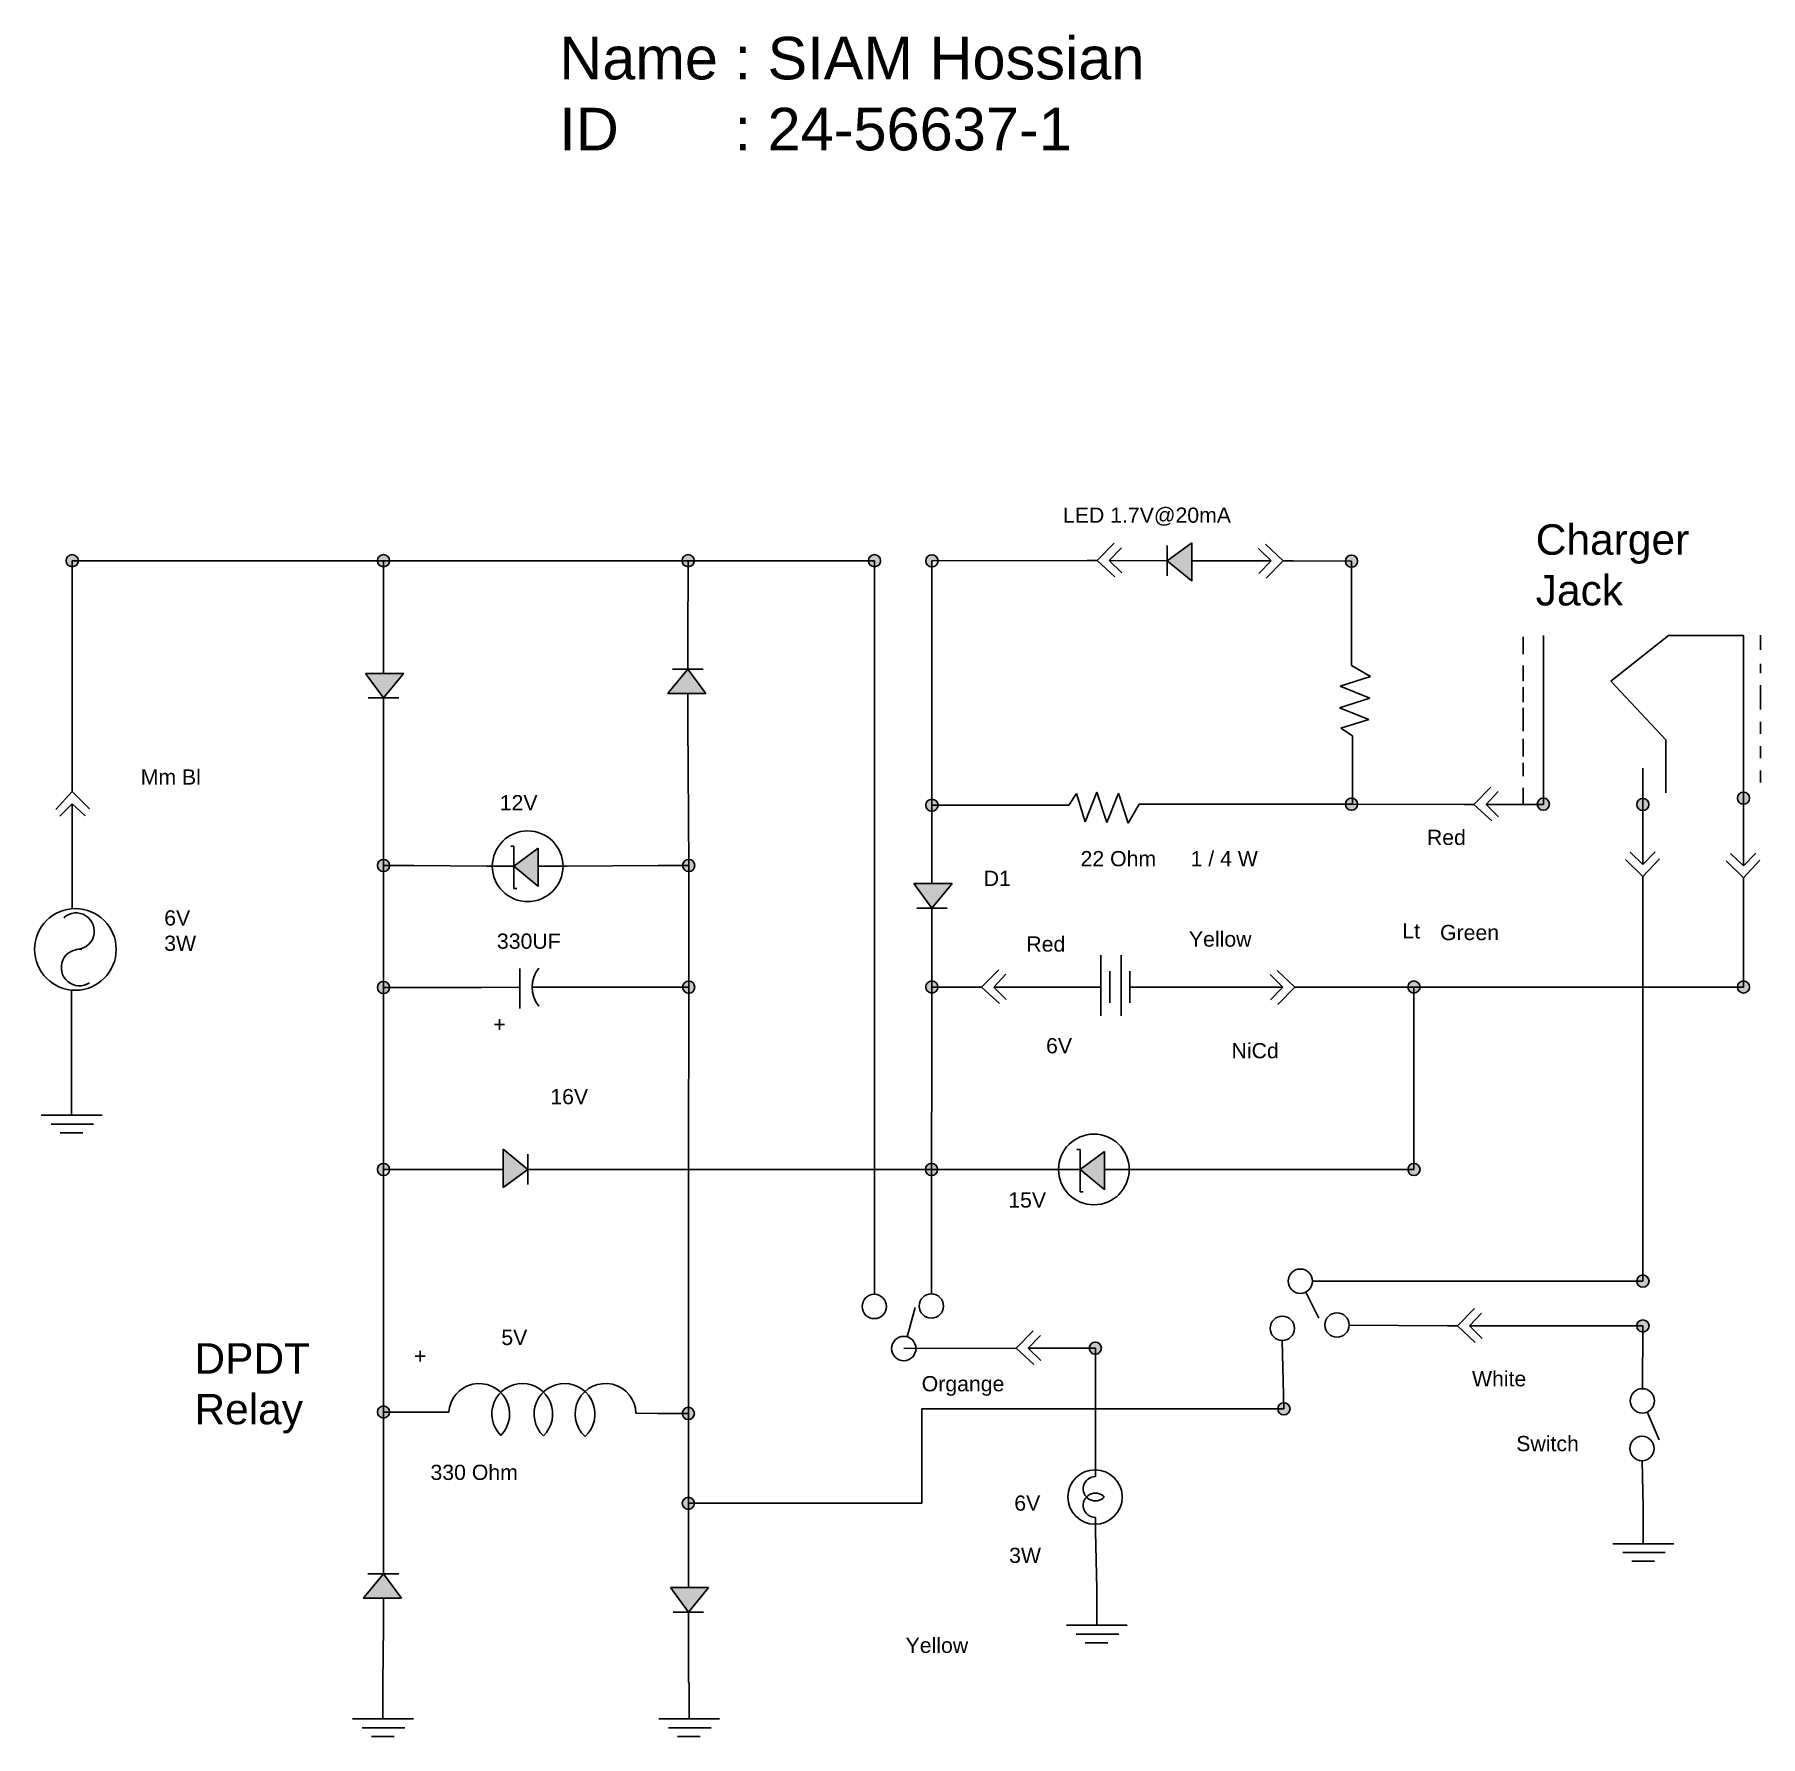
# Model space of a CAD drawing. Header units: millimetres. Extents: x 3343 to 3626, y 1847 to 2127.
import ezdxf

# ---------------------------------------------------------------- set-up
doc = ezdxf.new("R2010")
doc.units = ezdxf.units.MM
doc.styles.get("Standard").update_dxf_attribs({"font": 'Arial.ttf'})

msp = doc.modelspace()

# ---------------------------------------------------------------- hatches: boundary and pattern name
h = msp.add_hatch(color=250)
h.dxf.hatch_style = 1
h.paths.add_polyline_path([(3532.76, 2040.05), (3532.76, 2043.01), (3528.73, 2040.05), (3532.76, 2036.72)])
h = msp.add_hatch(color=250)
h.dxf.hatch_style = 1
h.paths.add_polyline_path([(3347.75, 2040.06, 0.414214), (3348.75, 2039.06), (3348.75, 2040.06), (3349.75, 2040.06, 1)])
h.paths.add_polyline_path([(3349.75, 2040.06), (3348.75, 2040.06), (3348.75, 2039.06, 0.414214)], flags=0)
h.paths.add_polyline_path([(3398.91, 2040.06), (3399.91, 2040.06), (3400.91, 2040.06, 1)])
h.paths.add_polyline_path([(3400.91, 2040.06), (3399.91, 2040.06), (3399.91, 2039.06, 0.414214)])
h.paths.add_polyline_path([(3399.91, 2040.06), (3398.91, 2040.06, 0.414214), (3399.91, 2039.06)])
h.paths.add_polyline_path([(3448.98, 2040.06), (3449.98, 2040.06), (3450.98, 2040.06, 1)])
h.paths.add_polyline_path([(3450.98, 2040.06), (3449.98, 2040.06), (3449.97, 2039.06, 0.415092)])
h.paths.add_polyline_path([(3449.98, 2040.06), (3448.98, 2040.06, 0.413336), (3449.97, 2039.06)])
h.paths.add_polyline_path([(3481.62, 2040.06, 1), (3479.62, 2040.06), (3480.62, 2040.06), (3480.62, 2039.06, 0.414214)])
h.paths.add_polyline_path([(3480.62, 2040.06), (3479.62, 2040.06, 0.414214), (3480.62, 2039.06)], flags=17)
h.paths.add_polyline_path([(3489.06, 2040.05, 0.414214), (3490.06, 2039.05), (3490.06, 2040.05), (3491.06, 2040.05, 0.999068)])
h.paths.add_polyline_path([(3451.08, 1989.95, 0.415997), (3450.07, 1990.95), (3450.08, 1989.95), (3450.08, 1988.95, 0.414214)])
h.paths.add_polyline_path([(3450.07, 1990.95, 0.412432), (3449.08, 1989.95), (3450.08, 1989.95)])
h.paths.add_polyline_path([(3450.08, 1989.95), (3449.08, 1989.95, 0.414214), (3450.08, 1988.95)])
h.paths.add_polyline_path([(3399.91, 1990.95), (3399.91, 1989.95), (3400.91, 1989.95, 0.414214)])
h.paths.add_polyline_path([(3399.91, 1990.95, 0.414214), (3398.91, 1989.95, 0.414214), (3399.91, 1988.95), (3399.91, 1989.95)])
h.paths.add_polyline_path([(3400.91, 1989.95), (3399.91, 1989.95), (3399.91, 1988.95, 0.414214)])
h.paths.add_polyline_path([(3399.91, 1970.9), (3399.91, 1969.92), (3400.91, 1969.92, 0.406952)])
h.paths.add_polyline_path([(3400.91, 1969.9, 0.006214), (3400.91, 1969.92), (3399.91, 1969.92), (3399.91, 1969.9), (3399.91, 1968.9, 0.414214)])
h.paths.add_polyline_path([(3399.91, 1969.9), (3399.91, 1970.9, 0.414214), (3398.91, 1969.9, 0.414214), (3399.91, 1968.9)])
h.paths.add_polyline_path([(3450.08, 1970.96), (3450.08, 1969.81), (3450.08, 1968.96, 0.414438), (3451.08, 1969.96, 0.414214)])
h.paths.add_polyline_path([(3450.08, 1970.96, 0.414214), (3449.08, 1969.96), (3450.08, 1969.96)])
h.paths.add_polyline_path([(3450.08, 1969.81), (3450.08, 1969.96), (3449.08, 1969.96, 0.413989), (3450.08, 1968.96)])
h.paths.add_polyline_path([(3399.91, 1941.01), (3399.91, 1940.01), (3400.91, 1940.01, 0.414129)])
h.paths.add_polyline_path([(3399.91, 1941.01, 0.414214), (3398.91, 1940.01, 0.414214), (3399.91, 1939.01), (3399.91, 1940.01)])
h.paths.add_polyline_path([(3399.91, 1901.14), (3399.91, 1900.12), (3400.91, 1900.12, 0.006417), (3400.91, 1900.14, 0.414214)])
h.paths.add_polyline_path([(3399.91, 1900.12), (3399.91, 1901.14, 0.414214), (3398.91, 1900.14, 0.414214), (3399.91, 1899.14)])
h.paths.add_polyline_path([(3400.91, 1900.12), (3399.91, 1900.12), (3399.91, 1899.14, 0.406716)])
h.paths.add_polyline_path([(3451.02, 1899.91, 0.413949), (3450.02, 1900.91), (3450.02, 1899.91), (3450.02, 1898.91, 0.414214)])
h.paths.add_polyline_path([(3450.02, 1900.91, 0.414478), (3449.02, 1899.91), (3450.02, 1899.91)])
h.paths.add_polyline_path([(3450.02, 1899.91), (3449.02, 1899.91, 0.414214), (3450.02, 1898.91)])
h.paths.add_polyline_path([(3451.02, 1885.13), (3450.02, 1885.13), (3450.02, 1884.13, 0.414214)])
h.paths.add_polyline_path([(3450.02, 1886.13), (3450.02, 1885.13), (3451.02, 1885.13, 0.414214)])
h.paths.add_polyline_path([(3450.02, 1886.13, 0.414214), (3449.02, 1885.13, 0.414214), (3450.02, 1884.13)])
h.paths.add_polyline_path([(3548.92, 1900.67, 0.421315), (3547.9, 1901.67), (3547.92, 1900.67), (3546.98, 1900.67), (3546.92, 1900.67, 1)])
h.paths.add_polyline_path([(3547.9, 1901.67, 0.407148), (3546.92, 1900.67), (3546.98, 1900.67), (3547.92, 1900.67)], flags=17)
h.paths.add_polyline_path([(3515.92, 1910.64), (3516.89, 1910.64), (3516.92, 1910.64), (3516.92, 1909.64, 0.414214), (3517.92, 1910.64, 1)])
h.paths.add_polyline_path([(3516.92, 1910.64), (3516.89, 1910.64), (3515.92, 1910.64, 0.414214), (3516.92, 1909.64)], flags=17)
h.paths.add_polyline_path([(3491, 1940.01), (3490, 1940.01), (3490, 1939.01, 0.414506)])
h.paths.add_polyline_path([(3490, 1941.01), (3490, 1940.01), (3491, 1940.01, 0.413921)])
h.paths.add_polyline_path([(3490, 1941.01, 0.41467), (3489, 1940.01), (3490, 1940.01)])
h.paths.add_polyline_path([(3570.29, 1940, 0.414214), (3569.29, 1941), (3569.29, 1940), (3568.29, 1940, 1)])
h.paths.add_polyline_path([(3569.29, 1941, 0.414214), (3568.29, 1940), (3569.29, 1940)], flags=17)
h.paths.add_polyline_path([(3607.93, 1914.28, 1), (3605.93, 1914.28), (3606.93, 1914.28), (3606.93, 1913.28, 0.416562)])
h.paths.add_polyline_path([(3606.93, 1914.28), (3605.93, 1914.28, 0.411869), (3606.93, 1913.28)], flags=17)
h.paths.add_polyline_path([(3607.93, 1921.66, 0.411869), (3606.93, 1922.66), (3606.93, 1921.66), (3605.93, 1921.66, 1)])
h.paths.add_polyline_path([(3606.93, 1922.66, 0.416562), (3605.93, 1921.66), (3606.93, 1921.66)])
h.paths.add_polyline_path([(3624.45, 1969.99, 0.414214), (3623.45, 1970.99), (3623.45, 1969.99), (3622.45, 1969.99, 1)])
h.paths.add_polyline_path([(3623.45, 1970.99, 0.414214), (3622.45, 1969.99), (3623.45, 1969.99)], flags=17)
h.paths.add_polyline_path([(3570.29, 1969.99), (3569.29, 1969.99), (3569.29, 1968.99, 0.414214)])
h.paths.add_polyline_path([(3569.29, 1969.99), (3568.29, 1969.99, 0.414214), (3569.29, 1968.99)])
h.paths.add_polyline_path([(3568.29, 1969.99), (3570.29, 1969.99, 1)])
h.paths.add_polyline_path([(3606.92, 2001), (3606.92, 2000), (3606.92, 1999, 0.414214), (3607.92, 2000, 0.414214)])
h.paths.add_polyline_path([(3606.92, 2001, 0.414214), (3605.92, 2000, 0.414214), (3606.92, 1999), (3606.92, 2000)])
h.paths.add_polyline_path([(3624.45, 2001.03, 0.414214), (3623.45, 2002.03), (3623.45, 2000.03, 0.414214)])
h.paths.add_polyline_path([(3623.45, 2002.03, 0.414214), (3622.45, 2001.03, 0.414214), (3623.45, 2000.03)])
h.paths.add_polyline_path([(3591.56, 2000.03, 0.414214), (3590.56, 2001.03), (3590.56, 2000), (3589.56, 2000, 0.986991)])
h.paths.add_polyline_path([(3559.17, 2001.01), (3559.17, 2000.03), (3560.02, 2000.02, 0.372059)])
h.paths.add_polyline_path([(3559.17, 2001.01, 0.458032), (3558.02, 2000.03), (3559.17, 2000.03)])
h.paths.add_polyline_path([(3560.02, 2000.02), (3559.17, 2000.03), (3558.02, 2000.03, 0.99939)])
h.paths.add_polyline_path([(3560.02, 2039.98, 0.996332), (3558.02, 2039.98), (3559.02, 2039.98), (3559.02, 2039.98), (3559.02, 2038.98, 0.414214)])
h.paths.add_polyline_path([(3559.02, 2039.98), (3559.02, 2039.98), (3558.02, 2039.98, 0.416368), (3559.02, 2038.98)])
h = msp.add_hatch(color=250)
h.dxf.hatch_style = 1
h.paths.add_polyline_path([(3590.56, 2001.03, 0.414214), (3589.56, 2000.03, 0.006547), (3589.56, 2000), (3590.56, 2000)])
h.paths.add_polyline_path([(3349.75, 2040.06), (3348.75, 2040.06), (3348.75, 2039.06, 0.414214)])
h = msp.add_hatch(color=250)
h.dxf.hatch_style = 1
h.paths.add_polyline_path([(3449.94, 2022.25), (3446.61, 2018.22), (3449.94, 2018.22), (3452.9, 2018.22)])
h.paths.add_polyline_path([(3403.24, 2021.53), (3399.91, 2021.53), (3396.95, 2021.53), (3399.91, 2017.5)])
h.paths.add_polyline_path([(3423.63, 1940.01), (3419.6, 1943.34), (3419.6, 1940.01), (3419.6, 1937.05)])
h.paths.add_polyline_path([(3425.36, 1989.84), (3425.36, 1992.8), (3421.33, 1989.84), (3425.36, 1986.51)])
h.paths.add_polyline_path([(3518.43, 1940), (3518.43, 1942.96), (3514.4, 1940), (3518.43, 1936.67)])
h.paths.add_polyline_path([(3453.34, 1871.29), (3450.02, 1871.29), (3447.06, 1871.29), (3450.02, 1867.26)])
h.paths.add_polyline_path([(3399.91, 1873.56), (3396.59, 1869.53), (3399.91, 1869.53), (3402.87, 1869.53)])
h.paths.add_polyline_path([(3493.39, 1986.98), (3490.06, 1986.98), (3487.1, 1986.98), (3490.06, 1982.95)])
h = msp.add_hatch(color=250)
h.dxf.hatch_style = 1
h.paths.add_polyline_path([(3490.06, 2000.86, 0.414214), (3489.06, 1999.86, 0.414214), (3490.06, 1998.86)])
h.paths.add_polyline_path([(3490.06, 2000.86), (3490.06, 1999.86), (3491.06, 1999.86, 0.414214)])
h.paths.add_polyline_path([(3491.06, 1999.86), (3490.06, 1999.86), (3490.06, 1998.86, 0.414214)])
h.paths.add_polyline_path([(3490.05, 1970.99), (3490.05, 1969.99), (3491.05, 1969.99, 0.413757)])
h.paths.add_polyline_path([(3490.05, 1970.99, 0.41467), (3489.05, 1969.99, 0.413757), (3490.05, 1968.99)])
h.paths.add_polyline_path([(3491.05, 1969.99), (3490.05, 1969.99), (3490.05, 1968.99, 0.41467)])
h.paths.add_polyline_path([(3490, 1941.01, 0.41467), (3489, 1940.01), (3490, 1940.01)])
h.paths.add_polyline_path([(3490, 1941.01), (3490, 1940.01), (3491, 1940.01, 0.413921)])
h.paths.add_polyline_path([(3490, 1940.01), (3489, 1940.01, 0.413757), (3490, 1939.01)])

# ---------------------------------------------------------------- linework, layer by layer
for p, q in [((3517.2, 2040.1), (3520.01, 2042.95)), ((3528.73, 2040.05), (3532.76, 2043.01)), ((3528.73, 2040.05), (3532.76, 2043.01)), ((3532.76, 2043.01), (3532.76, 2040.05)), ((3532.76, 2043.01), (3532.76, 2040.05)), ((3547.8, 2040.05), (3544.87, 2042.76)), ((3350.74, 2040.06), (3348.75, 2040.06)), ((3348.75, 2003.73), (3348.75, 2040.06)), ((3399.91, 2040.06), (3350.74, 2040.06)), ((3399.91, 2026.22), (3399.91, 2040.06)), ((3399.91, 2040.06), (3449.98, 2040.06)), ((3449.98, 2040.06), (3449.94, 2026.68)), ((3449.98, 2040.06), (3480.62, 2040.06)), ((3480.62, 2040.06), (3480.62, 1919.48)), ((3515.59, 2040.1), (3490.06, 2040.05)), ((3490.06, 1991.66), (3490.06, 2040.05)), ((3517.2, 2040.1), (3515.59, 2040.1)), ((3517.2, 2040.1), (3520.14, 2037.39)), ((3519.2, 2040.1), (3521.2, 2042.2)), ((3519.2, 2040.1), (3521.26, 2038.06)), ((3528.73, 2040.05), (3519.2, 2040.1)), ((3528.73, 2040.05), (3528.73, 2042.55)), ((3532.59, 2036.86), (3528.73, 2040.05)), ((3532.59, 2036.86), (3528.73, 2040.05)), ((3528.73, 2040.05), (3528.73, 2037.55)), ((3532.76, 2040.05), (3532.76, 2036.71)), ((3532.76, 2040.05), (3532.76, 2036.71)), ((3532.76, 2040.05), (3537.13, 2040.05)), ((3537.13, 2040.05), (3545.12, 2040.05)), ((3545.8, 2040.05), (3543.74, 2042.09)), ((3545.8, 2040.05), (3543.8, 2037.94)), ((3547.8, 2040.05), (3544.99, 2037.2)), ((3545.12, 2040.05), (3545.8, 2040.05)), ((3547.8, 2040.05), (3549.42, 2040.05)), ((3549.42, 2040.05), (3559.02, 2039.98)), ((3559.02, 2025.74), (3559.02, 2039.98)), ((3559.02, 2039.98), (3559.02, 2039.98)), ((3532.76, 2036.71), (3532.59, 2036.86)), ((3532.76, 2036.71), (3532.59, 2036.86)), ((3399.91, 2021.53), (3399.91, 2026.22)), ((3449.94, 2022.25), (3449.94, 2026.68)), ((3559.02, 2022.82), (3559.02, 2025.74)), ((3587.26, 2027.56), (3587.26, 2024.71)), ((3590.56, 2000), (3590.56, 2027.74)), ((3611.15, 2027.74), (3601.65, 2020.27)), ((3623.45, 2027.74), (3611.15, 2027.74)), ((3623.45, 2005.97), (3623.45, 2027.74)), ((3626.25, 2027.81), (3626.25, 2025.4)), ((3562.14, 2021.03), (3559.02, 2022.82)), ((3587.26, 2022.84), (3587.26, 2021.62)), ((3626.25, 2023.09), (3626.25, 2021.59)), ((3399.91, 2017.5), (3396.95, 2021.53)), ((3396.95, 2021.53), (3399.91, 2021.53)), ((3399.91, 2017.5), (3396.95, 2021.53)), ((3396.95, 2021.53), (3399.91, 2021.53)), ((3399.91, 2021.53), (3403.25, 2021.53)), ((3399.91, 2021.53), (3403.25, 2021.53)), ((3403.1, 2021.35), (3399.91, 2017.5)), ((3403.1, 2021.35), (3399.91, 2017.5)), ((3403.25, 2021.53), (3403.1, 2021.35)), ((3403.25, 2021.53), (3403.1, 2021.35)), ((3446.75, 2018.39), (3449.94, 2022.25)), ((3446.75, 2018.39), (3449.94, 2022.25)), ((3449.94, 2022.25), (3447.44, 2022.25)), ((3449.94, 2022.25), (3452.9, 2018.22)), ((3449.94, 2022.25), (3452.9, 2018.22)), ((3449.94, 2022.25), (3452.44, 2022.25)), ((3562.14, 2021.03), (3557.18, 2019.42)), ((3587.26, 2021.62), (3587.26, 2020.24)), ((3601.65, 2020.27), (3610.68, 2010.61)), ((3399.91, 2017.5), (3397.41, 2017.5)), ((3399.91, 2017.5), (3399.91, 2013.07)), ((3399.91, 2017.5), (3402.41, 2017.5)), ((3446.6, 2018.22), (3446.75, 2018.39)), ((3446.6, 2018.22), (3446.75, 2018.39)), ((3449.94, 2018.22), (3446.6, 2018.22)), ((3449.94, 2018.22), (3446.6, 2018.22)), ((3452.9, 2018.22), (3449.94, 2018.22)), ((3449.94, 2018.22), (3449.94, 2013.53)), ((3452.9, 2018.22), (3449.94, 2018.22)), ((3562.02, 2017.49), (3557.05, 2015.87)), ((3557.18, 2019.42), (3562.02, 2017.49)), ((3587.26, 2019.26), (3587.26, 2016.82)), ((3626.25, 2019.59), (3626.25, 2017.59)), ((3626.25, 2017.59), (3626.25, 2015.59)), ((3557.05, 2015.87), (3561.9, 2013.94)), ((3587.26, 2015.85), (3587.26, 2012.02)), ((3399.91, 2013.07), (3399.91, 2009.94)), ((3449.94, 2013.53), (3450.08, 1989.95)), ((3561.9, 2013.94), (3557.26, 2012.52)), ((3557.26, 2012.52), (3559.19, 2011.28)), ((3626.25, 2013.59), (3626.25, 2011.59)), ((3399.91, 1989.95), (3399.91, 2009.94)), ((3559.19, 2011.28), (3559.19, 2008.2)), ((3587.26, 2010.8), (3587.26, 2009.34)), ((3587.26, 2009.34), (3587.26, 2007.88)), ((3610.68, 2010.61), (3610.68, 2001.89)), ((3626.25, 2009.59), (3626.25, 2007.59)), ((3559.19, 2008.2), (3559.17, 2000.03)), ((3587.26, 2006.82), (3587.26, 2004.62)), ((3606.92, 2000), (3606.92, 2005.97)), ((3623.45, 1989.91), (3623.45, 2005.97)), ((3348.75, 2002.11), (3348.75, 2003.73)), ((3626.25, 2005.59), (3626.25, 2003.59)), ((3348.75, 2002.11), (3346.04, 1999.18)), ((3348.75, 2000.11), (3346.71, 1998.05)), ((3348.75, 2002.11), (3351.6, 1999.3)), ((3348.75, 2000.11), (3350.85, 1998.11)), ((3348.75, 2000.11), (3348.75, 1982.86)), ((3513.83, 2001.79), (3512.59, 1999.86)), ((3515.24, 1997.15), (3513.83, 2001.79)), ((3517.18, 2001.99), (3515.24, 1997.15)), ((3518.79, 1997.03), (3517.18, 2001.99)), ((3520.73, 2001.87), (3518.79, 1997.03)), ((3522.34, 1996.91), (3520.73, 2001.87)), ((3579.14, 2000), (3581.95, 2002.85)), ((3581.14, 2000), (3583.14, 2002.1)), ((3587.26, 2002.75), (3587.26, 2000)), ((3509.51, 1999.86), (3490.06, 1999.86)), ((3512.59, 1999.86), (3509.51, 1999.86)), ((3522.34, 1996.91), (3524.12, 2000.03)), ((3524.12, 2000.03), (3527.05, 2000.03)), ((3527.05, 2000.03), (3559.17, 2000.03)), ((3559.17, 2000.03), (3577.52, 2000)), ((3579.14, 2000), (3577.52, 2000)), ((3579.14, 2000), (3582.08, 1997.28)), ((3581.14, 2000), (3583.2, 1997.96)), ((3581.14, 2000), (3590.56, 2000)), ((3606.92, 1990.14), (3606.92, 2000)), ((3421.33, 1993.12), (3420.83, 1993.12)), ((3421.33, 1989.84), (3421.33, 1993.12)), ((3421.33, 1989.84), (3425.36, 1992.8)), ((3425.36, 1992.8), (3425.36, 1989.84)), ((3490.06, 1986.98), (3490.06, 1991.66)), ((3606.92, 1990.14), (3604.82, 1992.14)), ((3606.92, 1990.14), (3608.96, 1992.2)), ((3623.45, 1989.91), (3621.35, 1991.91)), ((3623.45, 1989.91), (3625.49, 1991.97)), ((3399.91, 1969.9), (3399.91, 1989.95)), ((3399.91, 1989.95), (3404.91, 1989.95)), ((3404.91, 1989.95), (3416.9, 1989.84)), ((3421.33, 1989.84), (3416.9, 1989.84)), ((3425.19, 1986.66), (3421.33, 1989.84)), ((3421.33, 1989.84), (3421.33, 1986.18)), ((3425.36, 1989.84), (3425.36, 1986.51)), ((3425.36, 1989.84), (3430.05, 1989.84)), ((3430.05, 1989.84), (3445.08, 1989.95)), ((3450.08, 1989.95), (3445.08, 1989.95)), ((3450.08, 1969.81), (3450.08, 1989.95)), ((3606.92, 1988.14), (3604.07, 1990.95)), ((3606.92, 1988.14), (3609.63, 1991.08)), ((3623.45, 1987.91), (3620.61, 1990.72)), ((3623.45, 1987.91), (3626.17, 1990.85)), ((3421.33, 1986.18), (3421.83, 1986.18)), ((3425.36, 1986.51), (3425.19, 1986.66)), ((3490.06, 1982.95), (3487.1, 1986.98)), ((3487.1, 1986.98), (3490.06, 1986.98)), ((3490.06, 1982.95), (3487.1, 1986.98)), ((3487.1, 1986.98), (3490.06, 1986.98)), ((3490.06, 1986.98), (3493.39, 1986.98)), ((3490.06, 1986.98), (3493.39, 1986.98)), ((3493.24, 1986.8), (3490.06, 1982.95)), ((3493.24, 1986.8), (3490.06, 1982.95)), ((3493.39, 1986.98), (3493.24, 1986.8)), ((3493.39, 1986.98), (3493.24, 1986.8)), ((3606.92, 1988.14), (3606.92, 1986.52)), ((3606.92, 1986.52), (3606.93, 1986.07)), ((3606.93, 1986.07), (3606.93, 1921.66)), ((3623.45, 1987.91), (3623.45, 1986.29)), ((3623.45, 1986.29), (3623.45, 1969.99)), ((3490.06, 1982.95), (3487.56, 1982.95)), ((3490.06, 1982.95), (3490.06, 1978.52)), ((3490.06, 1982.95), (3492.56, 1982.95)), ((3490.06, 1978.52), (3489.97, 1920.46)), ((3517.85, 1975.25), (3517.85, 1965.25)), ((3521.14, 1975.25), (3521.14, 1965.25)), ((3422.31, 1973.01), (3422.31, 1966.46)), ((3498.22, 1969.99), (3501.03, 1972.84)), ((3500.22, 1969.99), (3502.22, 1972.09)), ((3519.29, 1972.6), (3519.29, 1967.37)), ((3522.58, 1972.6), (3522.58, 1967.37)), ((3547.73, 1969.99), (3545.67, 1972.03)), ((3549.73, 1969.99), (3546.79, 1972.7)), ((3348.64, 1954.9), (3348.64, 1969.49)), ((3416.09, 1969.92), (3399.91, 1969.92)), ((3399.91, 1940.01), (3399.91, 1969.9)), ((3416.09, 1969.92), (3422.31, 1969.94)), ((3424.33, 1969.94), (3429.81, 1969.96)), ((3429.81, 1969.96), (3450.08, 1969.96)), ((3450.05, 1940.01), (3450.08, 1969.81)), ((3498.22, 1969.99), (3490.05, 1969.99)), ((3498.22, 1969.99), (3501.16, 1967.28)), ((3500.22, 1969.99), (3502.28, 1967.95)), ((3511.43, 1969.99), (3500.23, 1969.99)), ((3511.43, 1969.99), (3517.85, 1969.99)), ((3522.58, 1969.99), (3532.01, 1969.99)), ((3532.01, 1969.99), (3547.73, 1969.99)), ((3547.73, 1969.99), (3545.73, 1967.89)), ((3549.73, 1969.99), (3546.92, 1967.14)), ((3549.73, 1969.99), (3551.35, 1969.99)), ((3551.35, 1969.99), (3571.24, 1969.99)), ((3569.29, 1940), (3569.29, 1969.99)), ((3571.24, 1969.99), (3623.45, 1969.99)), ((3348.64, 1948.9), (3348.64, 1954.9)), ((3343.66, 1948.9), (3353.66, 1948.9)), ((3343.66, 1948.9), (3348.64, 1948.9)), ((3345.27, 1947.46), (3352.27, 1947.46)), ((3346.76, 1946.02), (3350.48, 1946.02)), ((3419.6, 1940.01), (3419.6, 1943.35)), ((3419.6, 1943.35), (3419.78, 1943.2)), ((3419.6, 1940.01), (3419.6, 1943.35)), ((3419.6, 1943.35), (3419.78, 1943.2)), ((3419.78, 1943.2), (3423.63, 1940.01)), ((3419.78, 1943.2), (3423.63, 1940.01)), ((3423.63, 1940.01), (3423.63, 1942.51)), ((3514.4, 1943.28), (3513.9, 1943.28)), ((3514.4, 1940), (3514.4, 1943.28)), ((3514.4, 1940), (3518.43, 1942.96)), ((3518.43, 1942.96), (3518.43, 1940)), ((3399.91, 1900.12), (3399.91, 1940.01)), ((3399.91, 1940.01), (3414.92, 1940.01)), ((3419.6, 1940.01), (3414.92, 1940.01)), ((3423.63, 1940.01), (3419.6, 1937.05)), ((3419.6, 1937.05), (3419.6, 1940.01)), ((3423.63, 1940.01), (3419.6, 1937.05)), ((3419.6, 1937.05), (3419.6, 1940.01)), ((3423.63, 1940.01), (3428.07, 1940.01)), ((3423.63, 1940.01), (3423.63, 1937.51)), ((3428.07, 1940.01), (3450.05, 1940.01)), ((3450.05, 1940.01), (3450.02, 1899.91)), ((3450.05, 1940.01), (3490, 1940.01)), ((3490, 1940.01), (3509.97, 1940)), ((3514.4, 1940), (3509.97, 1940)), ((3518.26, 1936.82), (3514.4, 1940)), ((3514.4, 1940), (3514.4, 1936.34)), ((3518.43, 1940), (3518.43, 1936.67)), ((3518.43, 1940), (3523.12, 1940)), ((3523.12, 1940), (3532.27, 1940)), ((3532.27, 1940), (3569.29, 1940)), ((3514.4, 1936.34), (3514.9, 1936.34)), ((3518.43, 1936.67), (3518.26, 1936.82)), ((3606.93, 1921.66), (3552.62, 1921.66)), ((3489.97, 1919.56), (3489.97, 1920.46)), ((3551.5, 1919.85), (3553.66, 1915.56)), ((3485.97, 1912.49), (3487.32, 1917.34)), ((3576.43, 1914.28), (3579.24, 1917.13)), ((3578.43, 1914.28), (3580.42, 1916.38)), ((3503.9, 1910.64), (3506.71, 1913.49)), ((3505.9, 1910.64), (3507.9, 1912.74)), ((3574.81, 1914.28), (3558.64, 1914.42)), ((3576.43, 1914.28), (3574.81, 1914.28)), ((3576.43, 1914.28), (3579.36, 1911.56)), ((3578.43, 1914.28), (3580.49, 1912.24)), ((3578.43, 1914.28), (3606.93, 1914.28)), ((3606.85, 1903.97), (3606.93, 1914.28)), ((3503.9, 1910.64), (3485.43, 1910.57)), ((3503.9, 1910.64), (3506.83, 1907.93)), ((3505.9, 1910.64), (3507.96, 1908.6)), ((3505.9, 1910.64), (3516.89, 1910.64)), ((3516.89, 1910.64), (3516.92, 1910.64)), ((3516.92, 1892.77), (3516.92, 1910.64)), ((3547.92, 1900.67), (3547.65, 1911.9)), ((3399.91, 1895.77), (3399.91, 1900.12)), ((3399.91, 1900.12), (3399.91, 1900.12)), ((3399.91, 1900.12), (3404.91, 1900.12)), ((3404.91, 1900.12), (3410.65, 1900.09)), ((3441.4, 1899.93), (3445.02, 1899.91)), ((3445.02, 1899.91), (3450.02, 1899.91)), ((3450.02, 1875.98), (3450.02, 1899.91)), ((3488.38, 1885.13), (3488.38, 1900.67)), ((3488.38, 1900.67), (3546.98, 1900.67)), ((3546.98, 1900.67), (3547.92, 1900.67)), ((3607.63, 1900.14), (3609.6, 1895.58)), ((3399.91, 1877.99), (3399.91, 1895.77)), ((3516.92, 1889.52), (3516.92, 1892.77)), ((3606.99, 1884.48), (3606.82, 1892.14)), ((3450.02, 1885.13), (3488.38, 1885.13)), ((3606.99, 1878.49), (3606.99, 1884.48)), ((3516.92, 1882.81), (3516.92, 1880.51)), ((3516.92, 1880.51), (3517.14, 1871.08)), ((3602, 1878.49), (3612, 1878.49)), ((3602, 1878.49), (3606.99, 1878.49)), ((3399.91, 1873.56), (3399.91, 1877.99)), ((3450.02, 1871.29), (3450.02, 1875.98)), ((3603.61, 1877.04), (3610.61, 1877.04)), ((3605.1, 1875.6), (3608.82, 1875.6)), ((3396.73, 1869.7), (3399.91, 1873.56)), ((3396.73, 1869.7), (3399.91, 1873.56)), ((3399.91, 1873.56), (3397.36, 1873.56)), ((3399.91, 1873.56), (3402.87, 1869.53)), ((3399.91, 1873.56), (3402.87, 1869.53)), ((3399.91, 1873.56), (3402.41, 1873.56)), ((3396.58, 1869.53), (3396.73, 1869.7)), ((3396.58, 1869.53), (3396.73, 1869.7)), ((3450.02, 1867.26), (3447.06, 1871.29)), ((3447.06, 1871.29), (3450.02, 1871.29)), ((3450.02, 1867.26), (3447.06, 1871.29)), ((3447.06, 1871.29), (3450.02, 1871.29)), ((3450.02, 1871.29), (3453.35, 1871.29)), ((3450.02, 1871.29), (3453.35, 1871.29)), ((3453.2, 1871.12), (3450.02, 1867.26)), ((3453.2, 1871.12), (3450.02, 1867.26)), ((3453.35, 1871.29), (3453.2, 1871.12)), ((3453.35, 1871.29), (3453.2, 1871.12)), ((3517.14, 1865.08), (3517.14, 1871.08)), ((3399.91, 1869.53), (3396.58, 1869.53)), ((3399.91, 1869.53), (3396.58, 1869.53)), ((3402.87, 1869.53), (3399.91, 1869.53)), ((3399.91, 1869.53), (3399.91, 1864.84)), ((3402.87, 1869.53), (3399.91, 1869.53)), ((3450.02, 1867.26), (3447.52, 1867.26)), ((3450.02, 1867.26), (3450.02, 1862.83)), ((3450.02, 1867.26), (3452.52, 1867.26)), ((3399.91, 1864.84), (3399.81, 1855.69)), ((3512.16, 1865.08), (3522.16, 1865.08)), ((3512.16, 1865.08), (3517.14, 1865.08)), ((3450.02, 1862.83), (3450.02, 1855.69)), ((3513.77, 1863.64), (3520.77, 1863.64)), ((3515.26, 1862.2), (3518.98, 1862.2)), ((3399.81, 1849.69), (3399.81, 1855.69)), ((3450.14, 1849.69), (3450.14, 1855.69)), ((3394.82, 1849.69), (3404.82, 1849.69)), ((3394.82, 1849.69), (3399.81, 1849.69)), ((3396.43, 1848.25), (3403.43, 1848.25)), ((3445.15, 1849.69), (3455.15, 1849.69)), ((3445.15, 1849.69), (3450.14, 1849.69)), ((3446.76, 1848.25), (3453.76, 1848.25)), ((3397.92, 1846.81), (3401.64, 1846.81)), ((3448.25, 1846.81), (3451.97, 1846.81))]:
    msp.add_line(p, q)
for centre, radius in [((3348.75, 2040.06), 1), ((3399.91, 2040.06), 1), ((3449.98, 2040.06), 1), ((3480.62, 2040.06), 1), ((3490.06, 2040.05), 1), ((3559.02, 2039.98), 1), ((3490.06, 1999.86), 1), ((3559.02, 2000.03), 1), ((3590.56, 2000.03), 1), ((3606.92, 2000), 1), ((3623.45, 2001.03), 1), ((3423.61, 1989.84), 5.81), ((3399.91, 1989.95), 1), ((3450.08, 1989.95), 1), ((3349.26, 1976.17), 6.71), ((3399.91, 1969.9), 1), ((3450.08, 1969.96), 1), ((3490.05, 1969.99), 1), ((3569.29, 1969.99), 1), ((3623.45, 1969.99), 1), ((3516.68, 1940), 5.81), ((3399.91, 1940.01), 1), ((3490, 1940.01), 1), ((3569.29, 1940), 1), ((3550.61, 1921.64), 2), ((3606.93, 1921.66), 1), ((3480.58, 1917.48), 2), ((3489.97, 1917.56), 2), ((3547.65, 1913.9), 2), ((3556.64, 1914.44), 2), ((3606.93, 1914.28), 1), ((3485.43, 1910.57), 2), ((3516.92, 1910.64), 1), ((3606.83, 1901.97), 2), ((3399.91, 1900.14), 1), ((3450.02, 1899.91), 1), ((3547.92, 1900.67), 1), ((3606.77, 1894.14), 2), ((3516.87, 1886.16), 4.48), ((3450.02, 1885.13), 1)]:
    msp.add_circle(centre, radius)
for centre, radius, start, end in [((3349.38, 1979.17), 3, 267.6929, 132.8203), ((3349.95, 1973.19), 3, 83.0949, 303.364), ((3429.33, 1969.96), 5, 141.1111, 218.8889), ((3415.65, 1899.82), 5, 315.0049, 176.9248), ((3422.72, 1899.82), 5, 314.0879, 224.9951), ((3429.67, 1899.82), 5, 312.295, 225.9121), ((3436.4, 1899.82), 5, 1.2652, 227.705), ((3516.92, 1887.52), 2, 90, 317.3431), ((3516.92, 1884.81), 2, 42.6569, 270)]:
    msp.add_arc(centre, radius, start, end)

# ---------------------------------------------------------------- texts
at = {"attachment_point": 1}
for s, width, insert, char_height in [('Name : SIAM Hossian\\PID       : 24-56637-1', 171.8483, (3428.81, 2126.17), 7), ('LED 1.7V@20mA', 38.4544, (3511.6, 2048.8), 2.5), ('Charger\\PJack', 38.318, (3589.31, 2046.04), 5), ('Mm Bl', 14.6226, (3360, 2005.76), 2.5), ('12V', 4.5838, (3419.02, 2001.54), 2.5), ('Red', 7.8255, (3571.42, 1995.84), 2.5), ('22 Ohm', 14.3018, (3514.49, 1992.34), 2.5), ('1 / 4 W', 28.0639, (3532.57, 1992.34), 2.5), ('D1', 8.3652, (3498.57, 1989.1), 2.5), ('6V\\P3W', 12.1395, (3363.87, 1982.6), 2.5), ('Lt  ', 3.8609, (3567.38, 1980.47), 2.5), ('330UF', 18.2143, (3418.56, 1978.78), 2.5), ('Red', 12.2684, (3505.58, 1978.31), 2.5), ('Yellow', 14.495, (3532.3, 1979.12), 2.5), ('Green', 23.4765, (3573.58, 1980.2), 2.5), ('+', 4.0179, (3417.95, 1965.13), 2.5), ('6V', 8.3652, (3508.82, 1961.59), 2.5), ('NiCd', 15.3812, (3539.31, 1960.78), 2.5), ('16V', 14.3018, (3427.33, 1953.23), 2.5), ('15V', 8.9049, (3502.61, 1936.24), 2.5), ('5V', 14.8196, (3419.28, 1913.65), 2.5), ('DPDT\\PRelay', 44.1436, (3368.83, 1911.45), 5), ('+', 5.7234, (3404.93, 1910.62), 2.5), ('White', 23.8682, (3578.83, 1906.86), 2.5), ('Organge', 3.8158, (3488.38, 1906.04), 2.5), ('Switch', 17.2663, (3586.11, 1896.2), 2.5), ('330 Ohm', 32.6513, (3407.63, 1891.47), 2.5), ('6V', 10.6645, (3503.6, 1886.42), 2.5), ('3W', 9.9874, (3502.75, 1877.83), 2.5), ('Yellow', 23.8682, (3485.73, 1863.04), 2.5)]:
    msp.add_mtext_dynamic_manual_height_columns(s, width=width, gutter_width=12.5, heights=[0], dxfattribs=dict(at, insert=insert, char_height=char_height))

doc.saveas('drawing.dxf')
